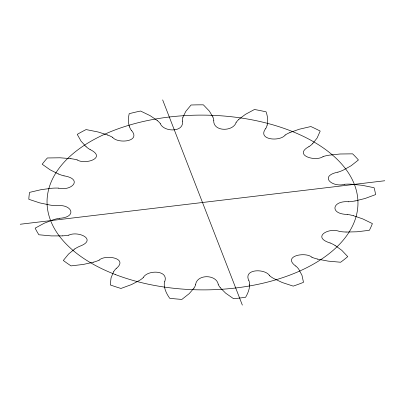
<?xml version="1.0" encoding="UTF-8"?>
<svg xmlns="http://www.w3.org/2000/svg" width="405" height="405" viewBox="0 0 405 405"><rect width="100%" height="100%" fill="white"/><g stroke="black" fill="none" stroke-linecap="round" stroke-linejoin="round"><path stroke-width="0.61" d="M213.719 120.67C213.303 131.726 232.698 131.848 236.069 122.705M195.625 284.497C197.063 274.099 216.098 274.21 218.234 284.194M267.178 125.064C268.297 120.685 267.563 116.043 266.085 111.836A173.755 97.666 0.3 0 0 254.461 109.492L245.395 114.382L238.849 119.343M182.868 117.384L185.768 111.421L191.059 105.006A173.755 97.666 0.3 0 1 203.376 104.839L209.355 111.102L212.898 116.979M164.708 281.683C169.088 269.887 147.658 269.76 143.375 277.374M113.532 271.846L111.046 277.876L110.287 284.943A173.755 97.666 0.3 0 0 120.958 288.451L131.478 284.583L139.543 280.392A30.593 17.197 0.3 0 0 143.446 277.4M194 288.092L189.196 293.65L181.891 299.401A173.755 97.666 0.3 0 1 169.71 298.293C167.022 294.465 164.703 290.127 164.308 285.388A30.593 17.197 0.3 0 1 164.627 281.677M265.579 128.663C257.109 140.171 280.103 141.775 285.166 135.093M312.726 143.603L317.145 137.943L320.203 131.078A173.755 97.666 0.3 0 0 310.848 126.537L299.229 129.246L289.919 132.531M116.281 268.48C128.967 258 105.087 254.239 99.114 260.142M74.768 248.938L68.572 254.041L63.317 260.461A173.755 97.666 0.3 0 0 71.042 265.888L83.359 264.43L93.595 262.167M308.919 146.625C292.931 155.297 315.637 161.975 323.094 156.583M337.886 172.135C318.558 176.14 332.414 187.798 344.736 184.28M68.809 235.123C78.438 230.587 97.883 239.699 79.501 246.367A30.593 17.197 0.3 0 0 74.809 248.959M355.023 200.971L365.087 198.485L375.587 194.602A173.755 97.666 0.3 0 0 374.078 187.718L362.197 185.308L351.343 184.199A30.593 17.197 0.3 0 0 344.726 184.234M59.332 218.325C77.937 217.161 71.893 203.766 56.563 205.7A30.593 17.197 0.3 0 1 50.053 205.067L39.715 202.885L28.811 199.29A173.755 97.666 0.3 0 1 29.575 192.38L41.173 189.651L51.896 188.249A30.593 17.197 0.3 0 1 58.507 188.107M20.25 224.243L384.75 180.757M62.35 235.887L51.329 235.912L38.875 234.768A173.755 97.666 0.3 0 1 35.144 228.152L44.18 223.246L53.252 219.758A30.593 17.197 0.3 0 1 59.312 218.285M348.568 201.751C332.201 200.414 329.219 214.037 347.166 214.432M346.057 232.05L357.063 231.781L369.375 230.298A173.755 97.666 0.3 0 0 372.387 223.59L362.829 218.938L353.398 215.698M58.502 188.148C71.872 191.312 83.263 179.02 64.025 175.841M70.88 158.659L59.955 157.788L47.36 157.97A173.755 97.666 0.3 0 0 42.201 164.243L50.083 169.801L58.31 173.958M317.702 259.134L328.166 261.119L340.625 262.243A173.755 97.666 0.3 0 0 347.753 256.618L341.81 250.346L335.072 245.42M77.117 159.914C85.278 165.002 107.138 157.904 90.194 149.587M330.06 242.975C311.227 237.036 329.032 227.134 339.522 231.463A30.593 17.197 0.3 0 0 346.057 232.019M107.639 134.997L97.99 131.964L86.093 129.575A173.755 97.666 0.3 0 0 77.244 134.364L81.041 141.137L86.062 146.671M311.971 257.266C305.603 251.49 281.865 255.985 295.731 266.055M112.666 137.427C117.971 143.932 141.37 141.73 131.524 130.476M157.211 120.447L150.139 115.668L140.555 111.031A173.755 97.666 0.3 0 0 129.2 113.689C128.147 118.017 127.98 122.695 129.539 126.922M269.639 275.668C265.133 268.388 243.091 268.682 248.807 280.549M220.249 287.737L225.651 293.159L233.564 298.703A173.755 97.666 0.3 0 0 245.607 297.265C247.911 293.326 249.728 288.876 249.601 284.234M160.345 123.727C163.878 132.187 184.3 132.597 182.442 121.09M162.658 99.913L242.342 305.087M131.453 130.491A30.593 17.197 0.3 0 1 129.59 126.917M107.608 135.022A30.593 17.197 0.3 0 1 112.722 137.396M90.133 149.617A30.593 17.197 0.3 0 1 86.108 146.656M70.87 158.689A30.593 17.197 0.3 0 1 77.147 159.869M63.995 175.881A30.593 17.197 0.3 0 1 58.345 173.932M68.835 235.168A30.593 17.197 0.3 0 1 62.345 235.857M99.159 260.177A30.593 17.197 0.3 0 1 93.57 262.141M113.582 271.856A30.593 17.197 0.3 0 1 116.215 268.459M195.706 284.507A30.593 17.197 0.3 0 1 193.949 288.082M220.3 287.727A30.593 17.197 0.3 0 1 218.158 284.204M248.883 280.538A30.593 17.197 0.3 0 1 249.546 284.234M269.573 275.694A30.593 17.197 0.3 0 0 273.826 278.554L282.295 282.543L293.22 286.117A173.755 97.666 0.3 0 0 303.497 282.331L301.973 275.294L298.839 269.34A30.593 17.197 0.3 0 0 295.797 266.029M317.723 259.109A30.593 17.197 0.3 0 1 311.926 257.302M330.11 242.939A30.593 17.197 0.3 0 1 335.031 245.44M347.186 214.392A30.593 17.197 0.3 0 1 353.373 215.728M355.003 200.941A30.593 17.197 0.3 0 1 348.578 201.796M337.927 172.176A30.593 17.197 0.3 0 0 343.354 170.075L351.155 165.731L358.425 159.97A173.755 97.666 0.3 0 0 352.598 153.844L339.998 154.001L329.184 155.166A30.593 17.197 0.3 0 0 323.053 156.543M312.68 143.588A30.593 17.197 0.3 0 1 308.98 146.656M285.105 135.062A30.593 17.197 0.3 0 1 289.95 132.556M267.128 125.059A30.593 17.197 0.3 0 1 265.655 128.679M235.994 122.69A30.593 17.197 0.3 0 1 238.894 119.359M212.843 116.989A30.593 17.197 0.3 0 1 213.799 120.665M182.361 121.09A30.593 17.197 0.3 0 1 182.918 117.394M157.165 120.462A30.593 17.197 0.3 0 1 160.421 123.712M115.496 274.605A155.464 87.384 0.3 0 0 357.575 209.198A155.464 87.384 0.3 0 0 134.43 123.692A155.464 87.384 0.3 0 0 115.496 274.605"/></g></svg>
